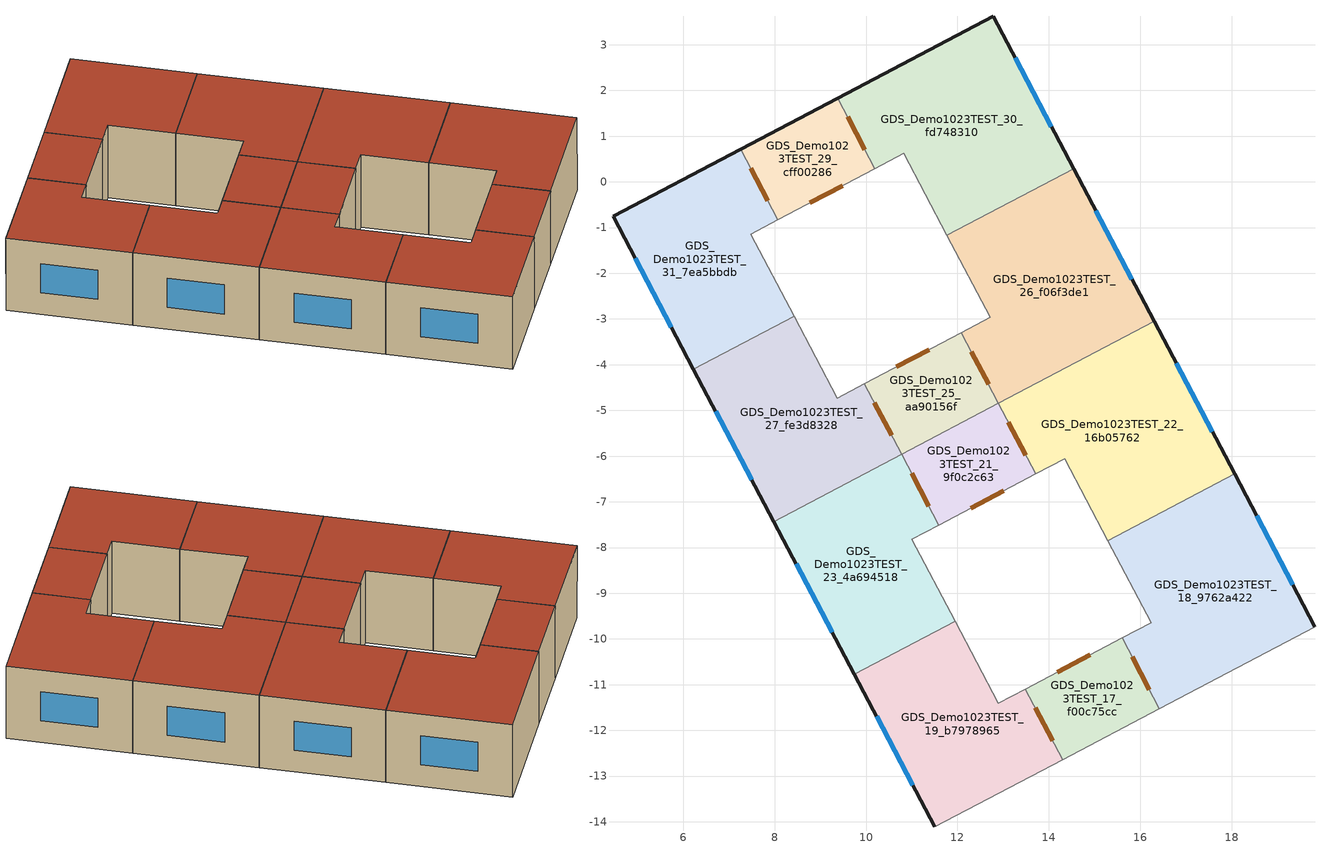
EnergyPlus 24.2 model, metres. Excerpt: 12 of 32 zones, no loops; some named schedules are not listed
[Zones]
GDS_Demo1023TEST_17_f00c75cc
 floor to GDS_Demo1023TEST_20_2a3003e4 (Generic Interior Floor): 15.6,-9.98 16.42,-11.52 14.3,-12.64 13.48,-11.1 z2.57
 wall to GDS_Demo1023TEST_19_b7978965 (Generic Interior Wall): 13.48,-11.1 14.3,-12.64 z2.57:5.13
 wall to GDS_Demo1023TEST_13_9ccdc8ad (Generic Interior Wall): 14.3,-12.64 16.42,-11.52 z2.57:5.13
 wall to GDS_Demo1023TEST_20_2a3003e4 (Generic Interior Wall): 15.6,-9.98 13.48,-11.1 z2.57:5.13
 wall to GDS_Demo1023TEST_18_9762a422 (Generic Interior Wall): 16.42,-11.52 15.6,-9.98 z2.57:5.13
 door inside (Generic Interior Door): 13.7,-11.51 14.08,-12.23 / 14.9,-10.35 14.19,-10.73 / 16.2,-11.11 15.82,-10.39 z2.62:4.72
 roof outside (gds__ABC_roof_baseline_exterior): 13.48,-11.1 14.3,-12.64 16.42,-11.52 15.6,-9.98 z5.13
GDS_Demo1023TEST_18_9762a422
 floor to GDS_Demo1023TEST_20_2a3003e4 (Generic Interior Floor): 18.06,-6.39 19.82,-9.73 16.42,-11.52 15.6,-9.98 16.23,-9.64 15.29,-7.85 z2.57
 wall outside (gds__ABC_wall_baseline_exterior): 19.82,-9.73 18.06,-6.39 z2.57:5.13
 wall to GDS_Demo1023TEST_20_2a3003e4 (Generic Interior Wall): 15.29,-7.85 16.23,-9.64 15.6,-9.98 z2.57:5.13
 wall to GDS_Demo1023TEST_22_16b05762 (Generic Interior Wall): 18.06,-6.39 15.29,-7.85 z2.57:5.13
 wall to GDS_Demo1023TEST_14_f4e742b4 (Generic Interior Wall): 16.42,-11.52 19.82,-9.73 z2.57:5.13
 window (gds__ABC_window_operable_baseline_exterior): 19.34,-8.81 18.54,-7.31 z3.33:4.36
 roof outside (gds__ABC_roof_baseline_exterior): 15.29,-7.85 16.23,-9.64 15.6,-9.98 16.42,-11.52 19.82,-9.73 18.06,-6.39 z5.13
GDS_Demo1023TEST_19_b7978965
 floor to GDS_Demo1023TEST_20_2a3003e4 (Generic Interior Floor): 13.48,-11.1 14.3,-12.64 11.51,-14.11 9.75,-10.77 11.95,-9.61 12.89,-11.41 z2.57
 wall outside (gds__ABC_wall_baseline_exterior): 9.75,-10.77 11.51,-14.11 z2.57:5.13
 wall to GDS_Demo1023TEST_20_2a3003e4 (Generic Interior Wall): 13.48,-11.1 12.89,-11.41 11.95,-9.61 z2.57:5.13
 wall to GDS_Demo1023TEST_23_4a694518 (Generic Interior Wall): 11.95,-9.61 9.75,-10.77 z2.57:5.13
 wall to GDS_Demo1023TEST_15_cefb41c3 (Generic Interior Wall): 11.51,-14.11 14.3,-12.64 z2.57:5.13
 window (gds__ABC_window_operable_baseline_exterior): 10.23,-11.69 11.02,-13.2 z3.33:4.36
 roof outside (gds__ABC_roof_baseline_exterior): 9.75,-10.77 11.51,-14.11 14.3,-12.64 13.48,-11.1 12.89,-11.41 11.95,-9.61 z5.13
GDS_Demo1023TEST_21_9f0c2c63
 floor to GDS_Demo1023TEST_24_4d4e8ce8 (Generic Interior Floor): 12.9,-4.84 13.71,-6.39 11.59,-7.51 10.78,-5.96 z2.57
 wall to GDS_Demo1023TEST_23_4a694518 (Generic Interior Wall): 10.78,-5.96 11.59,-7.51 z2.57:5.13
 wall to GDS_Demo1023TEST_25_aa90156f (Generic Interior Wall): 12.9,-4.84 10.78,-5.96 z2.57:5.13
 wall to GDS_Demo1023TEST_24_4d4e8ce8 (Generic Interior Wall): 11.59,-7.51 13.71,-6.39 z2.57:5.13
 wall to GDS_Demo1023TEST_22_16b05762 (Generic Interior Wall): 13.71,-6.39 12.9,-4.84 z2.57:5.13
 door inside (Generic Interior Door): 11,-6.38 11.37,-7.09 / 12.29,-7.14 13.01,-6.76 / 13.49,-5.98 13.12,-5.26 z2.62:4.72
 roof outside (gds__ABC_roof_baseline_exterior): 10.78,-5.96 11.59,-7.51 13.71,-6.39 12.9,-4.84 z5.13
GDS_Demo1023TEST_22_16b05762
 floor to GDS_Demo1023TEST_24_4d4e8ce8 (Generic Interior Floor): 16.3,-3.05 18.06,-6.39 15.29,-7.85 14.34,-6.06 13.71,-6.39 12.9,-4.84 z2.57
 wall outside (gds__ABC_wall_baseline_exterior): 18.06,-6.39 16.3,-3.05 z2.57:5.13
 wall to GDS_Demo1023TEST_24_4d4e8ce8 (Generic Interior Wall): 13.71,-6.39 14.34,-6.06 15.29,-7.85 z2.57:5.13
 wall to GDS_Demo1023TEST_26_f06f3de1 (Generic Interior Wall): 16.3,-3.05 12.9,-4.84 z2.57:5.13
 window (gds__ABC_window_operable_baseline_exterior): 17.58,-5.47 16.78,-3.97 z3.33:4.36
 roof outside (gds__ABC_roof_baseline_exterior): 12.9,-4.84 13.71,-6.39 14.34,-6.06 15.29,-7.85 18.06,-6.39 16.3,-3.05 z5.13
GDS_Demo1023TEST_23_4a694518
 floor to GDS_Demo1023TEST_24_4d4e8ce8 (Generic Interior Floor): 10.78,-5.96 11.59,-7.51 11,-7.82 11.95,-9.61 9.75,-10.77 7.99,-7.44 z2.57
 wall outside (gds__ABC_wall_baseline_exterior): 7.99,-7.44 9.75,-10.77 z2.57:5.13
 wall to GDS_Demo1023TEST_24_4d4e8ce8 (Generic Interior Wall): 11.95,-9.61 11,-7.82 11.59,-7.51 z2.57:5.13
 wall to GDS_Demo1023TEST_27_fe3d8328 (Generic Interior Wall): 10.78,-5.96 7.99,-7.44 z2.57:5.13
 window (gds__ABC_window_operable_baseline_exterior): 8.47,-8.35 9.26,-9.86 z3.33:4.36
 roof outside (gds__ABC_roof_baseline_exterior): 7.99,-7.44 9.75,-10.77 11.95,-9.61 11,-7.82 11.59,-7.51 10.78,-5.96 z5.13
GDS_Demo1023TEST_25_aa90156f
 floor to GDS_Demo1023TEST_28_a067835b (Generic Interior Floor): 12.08,-3.3 12.9,-4.84 10.78,-5.96 9.96,-4.42 z2.57
 wall to GDS_Demo1023TEST_27_fe3d8328 (Generic Interior Wall): 9.96,-4.42 10.78,-5.96 z2.57:5.13
 wall to GDS_Demo1023TEST_28_a067835b (Generic Interior Wall): 12.08,-3.3 9.96,-4.42 z2.57:5.13
 wall to GDS_Demo1023TEST_26_f06f3de1 (Generic Interior Wall): 12.9,-4.84 12.08,-3.3 z2.57:5.13
 door inside (Generic Interior Door): 10.18,-4.83 10.56,-5.55 / 11.38,-3.67 10.66,-4.05 / 12.68,-4.43 12.3,-3.71 z2.62:4.72
 roof outside (gds__ABC_roof_baseline_exterior): 9.96,-4.42 10.78,-5.96 12.9,-4.84 12.08,-3.3 z5.13
GDS_Demo1023TEST_26_f06f3de1
 floor to GDS_Demo1023TEST_28_a067835b (Generic Interior Floor): 14.54,0.29 16.3,-3.05 12.9,-4.84 12.08,-3.3 12.71,-2.97 11.77,-1.17 z2.57
 wall outside (gds__ABC_wall_baseline_exterior): 16.3,-3.05 14.54,0.29 z2.57:5.13
 wall to GDS_Demo1023TEST_28_a067835b (Generic Interior Wall): 11.77,-1.17 12.71,-2.97 12.08,-3.3 z2.57:5.13
 wall to GDS_Demo1023TEST_30_fd748310 (Generic Interior Wall): 14.54,0.29 11.77,-1.17 z2.57:5.13
 window (gds__ABC_window_operable_baseline_exterior): 15.82,-2.13 15.02,-0.63 z3.33:4.36
 roof outside (gds__ABC_roof_baseline_exterior): 11.77,-1.17 12.71,-2.97 12.08,-3.3 12.9,-4.84 16.3,-3.05 14.54,0.29 z5.13
GDS_Demo1023TEST_27_fe3d8328
 floor to GDS_Demo1023TEST_28_a067835b (Generic Interior Floor): 9.96,-4.42 10.78,-5.96 7.99,-7.44 6.22,-4.1 8.43,-2.94 9.37,-4.73 z2.57
 wall outside (gds__ABC_wall_baseline_exterior): 6.22,-4.1 7.99,-7.44 z2.57:5.13
 wall to GDS_Demo1023TEST_28_a067835b (Generic Interior Wall): 9.96,-4.42 9.37,-4.73 8.43,-2.94 z2.57:5.13
 wall to GDS_Demo1023TEST_31_7ea5bbdb (Generic Interior Wall): 8.43,-2.94 6.22,-4.1 z2.57:5.13
 window (gds__ABC_window_operable_baseline_exterior): 6.71,-5.01 7.5,-6.52 z3.33:4.36
 roof outside (gds__ABC_roof_baseline_exterior): 6.22,-4.1 7.99,-7.44 10.78,-5.96 9.96,-4.42 9.37,-4.73 8.43,-2.94 z5.13
GDS_Demo1023TEST_29_cff00286
 floor to GDS_Demo1023TEST_32_f8d69c47 (Generic Interior Floor): 9.38,1.83 10.19,0.29 8.07,-0.83 7.26,0.72 z2.57
 wall outside (gds__ABC_wall_baseline_exterior): 9.38,1.83 7.26,0.72 z2.57:5.13
 wall to GDS_Demo1023TEST_31_7ea5bbdb (Generic Interior Wall): 7.26,0.72 8.07,-0.83 z2.57:5.13
 wall to GDS_Demo1023TEST_32_f8d69c47 (Generic Interior Wall): 8.07,-0.83 10.19,0.29 z2.57:5.13
 wall to GDS_Demo1023TEST_30_fd748310 (Generic Interior Wall): 10.19,0.29 9.38,1.83 z2.57:5.13
 door inside (Generic Interior Door): 7.47,0.3 7.85,-0.42 / 8.77,-0.46 9.49,-0.08 / 9.97,0.7 9.59,1.42 z2.62:4.72
 roof outside (gds__ABC_roof_baseline_exterior): 7.26,0.72 8.07,-0.83 10.19,0.29 9.38,1.83 z5.13
GDS_Demo1023TEST_30_fd748310
 floor to GDS_Demo1023TEST_32_f8d69c47 (Generic Interior Floor): 12.78,3.63 14.54,0.29 11.77,-1.17 10.82,0.62 10.19,0.29 9.38,1.83 z2.57
 wall outside (gds__ABC_wall_baseline_exterior): 14.54,0.29 12.78,3.63 9.38,1.83 z2.57:5.13
 wall to GDS_Demo1023TEST_32_f8d69c47 (Generic Interior Wall): 10.19,0.29 10.82,0.62 11.77,-1.17 z2.57:5.13
 window (gds__ABC_window_operable_baseline_exterior): 14.05,1.21 13.26,2.71 z3.33:4.36
 roof outside (gds__ABC_roof_baseline_exterior): 9.38,1.83 10.19,0.29 10.82,0.62 11.77,-1.17 14.54,0.29 12.78,3.63 z5.13
GDS_Demo1023TEST_31_7ea5bbdb
 floor to GDS_Demo1023TEST_32_f8d69c47 (Generic Interior Floor): 7.26,0.72 8.07,-0.83 7.48,-1.14 8.43,-2.94 6.22,-4.1 4.46,-0.76 z2.57
 wall outside (gds__ABC_wall_baseline_exterior): 7.26,0.72 4.46,-0.76 6.22,-4.1 z2.57:5.13
 wall to GDS_Demo1023TEST_32_f8d69c47 (Generic Interior Wall): 8.43,-2.94 7.48,-1.14 8.07,-0.83 z2.57:5.13
 window (gds__ABC_window_operable_baseline_exterior): 4.95,-1.67 5.74,-3.18 z3.33:4.36
 roof outside (gds__ABC_roof_baseline_exterior): 4.46,-0.76 6.22,-4.1 8.43,-2.94 7.48,-1.14 8.07,-0.83 7.26,0.72 z5.13
[Building]
GDS_designcase: North Axis {deg}=0; Terrain=City; Solar Distribution=FullExteriorWithReflections
[Site:Location]
Site 1: Latitude {deg}=0; Longitude {deg}=0; Time Zone {hr}=0; Elevation {m}=0
[Site:WaterMainsTemperature]
Calculation Method=CorrelationFromWeatherFile
[SizingPeriod:DesignDay] Day of Month=21; Dry-Bulb Temperature Range Modifier Type=DefaultMultipliers; Humidity Condition Type=Wetbulb; Barometric Pressure {Pa}=101230; Rain Indicator=No; Snow Indicator=No; Daylight Saving Time Indicator=No; Solar Model Indicator=ASHRAEClearSky; Begin Environment Reset Mode=FullResetAtBeginEnvironment
Name | Month | Day Type | Maximum Dry-Bulb Temperature {C} | Daily Dry-Bulb Temperature Range {deltaC} | Wetbulb or DewPoint at Maximum Dry-Bulb {C} | Wind Speed {m/s} | Wind Direction {deg} | Sky Clearness
Syracuse.Hancock.Intl.AP Cooling Design Day 0.4% Condns DB=>MWB | 7 | SummerDesignDay | 31.1 | 8.6 | 21.8 | 2.2 | 217 | 1
Syracuse.Hancock.Intl.AP Heating Design Day 99.6% Condns DB | 1 | WinterDesignDay | -9.7856 | 0 | -9.7856 | 2.6 | 340 | 0
[Site:GroundTemperature:BuildingSurface]
13.3, 12.4, 12.6, 13.3, 15.8, 18, 19.8, 20.8, 20.6, 19.3, 17.3, 15.1
[Material] Thermal Absorptance=0.9
Name | Roughness | Thickness {m} | Conductivity {W/m-K} | Density {kg/m3} | Specific Heat {J/kg-K} | Solar Absorptance | Visible Absorptance
gds__gds__ABC_roof_baseline_exterior_0 | MediumRough | 0.25 | 0.078 | 800 | 900 | 0.7 | 0.7
gds__gds__ABC_wall_baseline_exterior_0 | MediumRough | 0.3 | 0.32 | 1800 | 900 | 0.7 | 0.7
Generic 25mm Wood | MediumSmooth | 0.0254 | 0.15 | 608 | 1630 | 0.5 | 0.5
Generic Acoustic Tile | MediumSmooth | 0.02 | 0.06 | 368 | 590 | 0.2 | 0.2
Generic Ceiling Air Gap | Smooth | 0.1 | 0.556 | 1.28 | 1000 | 0.7 | 0.7
Generic Gypsum Board | MediumSmooth | 0.0127 | 0.16 | 800 | 1090 | 0.5 | 0.5
Generic LW Concrete | MediumRough | 0.1 | 0.53 | 1280 | 840 | 0.8 | 0.8
Generic Wall Air Gap | Smooth | 0.1 | 0.667 | 1.28 | 1000 | 0.7 | 0.7
[WindowMaterial:SimpleGlazingSystem]
gds__gds__ABC_window_operable_baseline_exterior_0: U-Factor {W/m2-K}=3.634; Solar Heat Gain Coefficient=0.348; Visible Transmittance=0.4
[Construction]
gds__ABC_roof_baseline_exterior: gds__gds__ABC_roof_baseline_exterior_0
gds__ABC_wall_baseline_exterior: gds__gds__ABC_wall_baseline_exterior_0
gds__ABC_window_operable_baseline_exterior: gds__gds__ABC_window_operable_baseline_exterior_0
Generic Interior Door: Generic 25mm Wood
Generic Interior Floor: Generic Acoustic Tile, Generic Ceiling Air Gap, Generic LW Concrete
Generic Interior Wall: Generic Gypsum Board, Generic Wall Air Gap, Generic Gypsum Board
[Zone] Multiplier=1; Ceiling Height {m}=2.565; Part of Total Floor Area=Yes
Name | Volume {m3}
GDS_Demo1023TEST_17_f00c75cc | 10.7443
GDS_Demo1023TEST_18_9762a422 | 33.5382
GDS_Demo1023TEST_19_b7978965 | 27.0876
GDS_Demo1023TEST_21_9f0c2c63; GDS_Demo1023TEST_25_aa90156f; GDS_Demo1023TEST_29_cff00286 | 10.7439
GDS_Demo1023TEST_22_16b05762; GDS_Demo1023TEST_30_fd748310 | 33.5375
GDS_Demo1023TEST_23_4a694518; GDS_Demo1023TEST_27_fe3d8328; GDS_Demo1023TEST_31_7ea5bbdb | 27.0871
GDS_Demo1023TEST_26_f06f3de1 | 33.5376
[Space]
Name | Zone | Volume {m3} | Space Type
GDS_Demo1023TEST_17_f00c75cc_Space | GDS_Demo1023TEST_17_f00c75cc | 10.7443 | GDS_Bath_R16
GDS_Demo1023TEST_18_9762a422_Space | GDS_Demo1023TEST_18_9762a422 | 33.5382 | GDS_Bed_R17
GDS_Demo1023TEST_19_b7978965_Space | GDS_Demo1023TEST_19_b7978965 | 27.0876 | GDS_Bed_R18
GDS_Demo1023TEST_21_9f0c2c63_Space | GDS_Demo1023TEST_21_9f0c2c63 | 10.7439 | GDS_Bath_R20
GDS_Demo1023TEST_22_16b05762_Space | GDS_Demo1023TEST_22_16b05762 | 33.5375 | GDS_Bed_R21
GDS_Demo1023TEST_23_4a694518_Space | GDS_Demo1023TEST_23_4a694518 | 27.0871 | GDS_Bed_R22
GDS_Demo1023TEST_25_aa90156f_Space | GDS_Demo1023TEST_25_aa90156f | 10.7439 | GDS_Bath_R24
GDS_Demo1023TEST_26_f06f3de1_Space | GDS_Demo1023TEST_26_f06f3de1 | 33.5376 | GDS_Bed_R25
GDS_Demo1023TEST_27_fe3d8328_Space | GDS_Demo1023TEST_27_fe3d8328 | 27.0871 | GDS_Bed_R26
GDS_Demo1023TEST_29_cff00286_Space | GDS_Demo1023TEST_29_cff00286 | 10.7439 | GDS_Bath_R28
GDS_Demo1023TEST_30_fd748310_Space | GDS_Demo1023TEST_30_fd748310 | 33.5375 | GDS_Bed_R29
GDS_Demo1023TEST_31_7ea5bbdb_Space | GDS_Demo1023TEST_31_7ea5bbdb | 27.0871 | GDS_Bed_R30
[SpaceList]
GDS_Bath_R16: GDS_Demo1023TEST_17_f00c75cc_Space
GDS_Bed_R17: GDS_Demo1023TEST_18_9762a422_Space
GDS_Bed_R18: GDS_Demo1023TEST_19_b7978965_Space
GDS_Bath_R20: GDS_Demo1023TEST_21_9f0c2c63_Space
GDS_Bed_R21: GDS_Demo1023TEST_22_16b05762_Space
GDS_Bed_R22: GDS_Demo1023TEST_23_4a694518_Space
GDS_Bath_R24: GDS_Demo1023TEST_25_aa90156f_Space
GDS_Bed_R25: GDS_Demo1023TEST_26_f06f3de1_Space
GDS_Bed_R26: GDS_Demo1023TEST_27_fe3d8328_Space
GDS_Bath_R28: GDS_Demo1023TEST_29_cff00286_Space
GDS_Bed_R29: GDS_Demo1023TEST_30_fd748310_Space
GDS_Bed_R30: GDS_Demo1023TEST_31_7ea5bbdb_Space
GDS_Bed_R6: GDS_Demo1023TEST_7_8ba10d6e_Space
[Lights] Design Level Calculation Method=Watts/Area; Watts per Floor Area {W/m2}=5.17; Return Air Fraction=0; Fraction Radiant=0.32; Fraction Visible=0.25; Fraction Replaceable=1
Name | Zone or ZoneList or Space or SpaceList | Schedule
{aae53e70-3682-40e5-979c-c55eac961c08} | GDS_Bath_R16 | GDS_Bath_Lighting
{c72464eb-c4ab-4840-b3a8-049f549b78c3} | GDS_Bed_R17 | GDS_Bed_Lighting
{6e3a27ee-51f6-4f2f-ab91-cfb59661f584} | GDS_Bed_R18 | GDS_Bed_Lighting
{cf084a0e-081c-49a3-bab1-ae303c9f4db2} | GDS_Bath_R20 | GDS_Bath_Lighting
{10ca3c20-32d0-450e-9514-737fc388a244} | GDS_Bed_R21 | GDS_Bed_Lighting
{15e694f7-717a-4404-879c-4cc1d393e222} | GDS_Bed_R22 | GDS_Bed_Lighting
{64dd46c5-698f-47dc-85e9-a2df67a8e0bf} | GDS_Bath_R24 | GDS_Bath_Lighting
{b62d5658-90b0-4665-9e4f-cb0297c730c9} | GDS_Bed_R25 | GDS_Bed_Lighting
{a893a38d-5bdc-4234-aa95-81d159bf7d95} | GDS_Bed_R26 | GDS_Bed_Lighting
GDS_Bath_Lighting | GDS_Bath_R28 | GDS_Bath_Lighting
{c176defa-34be-428d-8eac-af4d2b498c0e} | GDS_Bed_R29 | GDS_Bed_Lighting
{31f169a0-d108-4441-9477-6b7abdcb2f7a} | GDS_Bed_R30 | GDS_Bed_Lighting
GDS_Bed_Lighting | GDS_Bed_R6 | GDS_Bed_Lighting
[People] Number of People Calculation Method=People/Area; Fraction Radiant=0.3; Enable ASHRAE 55 Comfort Warnings=No; Mean Radiant Temperature Calculation Type=EnclosureAveraged; Work Efficiency Schedule=GDS_Work_Efficiency_Schedule; Clothing Insulation Calculation Method=ClothingInsulationSchedule; Clothing Insulation Schedule=GDS_Clothing_Schedule; Air Velocity Schedule=GDS_Air_Velocity_Schedule; Thermal Comfort Model Type 1=Fanger
Name | Zone or ZoneList or Space or SpaceList | Number of People Schedule | People per Floor Area {person/m2} | Activity Level Schedule
{76f49df7-3af6-4e84-b04a-db9c9403a10d} | GDS_Bath_R16 | GDS_Bath_Occupancy | 0.01 | GDS_Bath_Activity
{04839370-31b0-401d-a0fb-f7f835355203} | GDS_Bed_R17 | GDS_Bed_Occupancy | 0.0269 | GDS_Bed_Activity
{778f3c3b-89d6-4ae8-a722-c730e9ac582d} | GDS_Bed_R18 | GDS_Bed_Occupancy | 0.0269 | GDS_Bed_Activity
{f850a2d7-b2b4-4537-a115-48a6a034539a} | GDS_Bath_R20 | GDS_Bath_Occupancy | 0.01 | GDS_Bath_Activity
{15da141e-ba87-4866-a19e-8090a5d1f248} | GDS_Bed_R21 | GDS_Bed_Occupancy | 0.0269 | GDS_Bed_Activity
{cfc884e0-26d6-43d2-8a2f-6844746d7532} | GDS_Bed_R22 | GDS_Bed_Occupancy | 0.0269 | GDS_Bed_Activity
{34a335ce-b845-4cb7-9c59-46ed3be5a5f8} | GDS_Bath_R24 | GDS_Bath_Occupancy | 0.01 | GDS_Bath_Activity
{68b2706c-223d-46a3-9762-9b16f4829385} | GDS_Bed_R25 | GDS_Bed_Occupancy | 0.0269 | GDS_Bed_Activity
{168194df-57e7-440a-9cf9-f1c795188387} | GDS_Bed_R26 | GDS_Bed_Occupancy | 0.0269 | GDS_Bed_Activity
GDS_Bath_People | GDS_Bath_R28 | GDS_Bath_Occupancy | 0.01 | GDS_Bath_Activity
{d1622f4b-f2f4-465f-89d3-a1a3c7eba8bc} | GDS_Bed_R29 | GDS_Bed_Occupancy | 0.0269 | GDS_Bed_Activity
{67d6c319-aae6-4e7d-b819-bf72303ef9cd} | GDS_Bed_R30 | GDS_Bed_Occupancy | 0.0269 | GDS_Bed_Activity
GDS_Bed_People | GDS_Bed_R6 | GDS_Bed_Occupancy | 0.0269 | GDS_Bed_Activity
[ElectricEquipment] Design Level Calculation Method=Watts/Area; Fraction Latent=0; Fraction Radiant=0.5; Fraction Lost=0
Name | Zone or ZoneList or Space or SpaceList | Schedule | Watts per Floor Area {W/m2}
{bb3d39dc-cbb3-4547-a875-235fed7e35fc} | GDS_Bath_R16 | GDS_Bath_Equipment | 2.5
{558d79f3-3c93-4b71-a0dc-fb3afef05936} | GDS_Bed_R17 | GDS_Bed_Equipment | 18
{6e0c216a-3ec6-4792-aca3-fe6bfefde884} | GDS_Bed_R18 | GDS_Bed_Equipment | 18
{12967e2f-29be-48a8-86e8-a64cbb9e5d78} | GDS_Bath_R20 | GDS_Bath_Equipment | 2.5
{02fe9be5-d768-41be-8bd0-7ace309ed652} | GDS_Bed_R21 | GDS_Bed_Equipment | 18
{6087b701-ca63-4076-83f3-e8ab59094735} | GDS_Bed_R22 | GDS_Bed_Equipment | 18
{d1059ce8-5048-465b-affa-8a30b2b36ef2} | GDS_Bath_R24 | GDS_Bath_Equipment | 2.5
{d0c61230-5e07-43c8-8e0d-f4b9bcf3319f} | GDS_Bed_R25 | GDS_Bed_Equipment | 18
{96776f2c-c733-4143-b4ff-1a91ad31c73d} | GDS_Bed_R26 | GDS_Bed_Equipment | 18
GDS_Bath_ElecEquip | GDS_Bath_R28 | GDS_Bath_Equipment | 2.5
{aa2e6d54-f106-41c2-8db0-4d4dc27a5116} | GDS_Bed_R29 | GDS_Bed_Equipment | 18
{ae4800f2-7254-40b9-96f9-d3010fe66b79} | GDS_Bed_R30 | GDS_Bed_Equipment | 18
GDS_Bed_ElecEquip | GDS_Bed_R6 | GDS_Bed_Equipment | 18
[ZoneInfiltration:DesignFlowRate] Design Flow Rate Calculation Method=Flow/ExteriorArea; Flow Rate per Exterior Surface Area {m3/s-m2}=0.0007; Constant Term Coefficient=1; Temperature Term Coefficient=0; Velocity Term Coefficient=0
Name | Zone or ZoneList or Space or SpaceList | Schedule
{356a7975-6108-47b1-87cf-9989279c24f1} | GDS_Bath_R16 | GDS_Bath_Infiltration
{3e5cdec2-bb66-474e-a829-2829cb9c614d} | GDS_Bed_R17 | GDS_Bed_Infiltration
{d509e60b-58ba-46e6-ae97-7f19f7cbdb45} | GDS_Bed_R18 | GDS_Bed_Infiltration
{9c83a182-561b-42d0-aac3-88b07ccbd546} | GDS_Bath_R20 | GDS_Bath_Infiltration
{d2434fb2-cf83-4175-8d22-59e3957fb5a3} | GDS_Bed_R21 | GDS_Bed_Infiltration
{97287e6e-a71a-4008-b785-6b86f27bd1a0} | GDS_Bed_R22 | GDS_Bed_Infiltration
{c279401b-82b2-457f-a384-be8e62bdc7c8} | GDS_Bath_R24 | GDS_Bath_Infiltration
{4e0f88f9-6427-4efb-8327-a55ea4961689} | GDS_Bed_R25 | GDS_Bed_Infiltration
{e3054aa3-aef8-4695-b584-87bec33d2da4} | GDS_Bed_R26 | GDS_Bed_Infiltration
GDS_Bath_Infiltration | GDS_Bath_R28 | GDS_Bath_Infiltration
{b49f5180-c1dd-4947-a6a4-1a93fc6b6aab} | GDS_Bed_R29 | GDS_Bed_Infiltration
{89623c75-5359-4037-9725-f2a9ac6c9532} | GDS_Bed_R30 | GDS_Bed_Infiltration
GDS_Bed_Infiltration | GDS_Bed_R6 | GDS_Bed_Infiltration
[ZoneControl:Thermostat] Temperature Difference Between Cutout And Setpoint {deltaC}=0
Name | Zone or ZoneList | Control Type Schedule | Control 1
GDS_Demo1023TEST_17_f00c75cc Thermostat | GDS_Demo1023TEST_17_f00c75cc | GDS_Demo1023TEST_17_f00c75cc Thermostat Schedule | GDS_Bath_Setpoint..GDS_Demo1023TEST_17_f00c75cc
GDS_Demo1023TEST_18_9762a422 Thermostat | GDS_Demo1023TEST_18_9762a422 | GDS_Demo1023TEST_18_9762a422 Thermostat Schedule | GDS_Bed_Setpoint..GDS_Demo1023TEST_18_9762a422
GDS_Demo1023TEST_19_b7978965 Thermostat | GDS_Demo1023TEST_19_b7978965 | GDS_Demo1023TEST_19_b7978965 Thermostat Schedule | GDS_Bed_Setpoint..GDS_Demo1023TEST_19_b7978965
GDS_Demo1023TEST_21_9f0c2c63 Thermostat | GDS_Demo1023TEST_21_9f0c2c63 | GDS_Demo1023TEST_21_9f0c2c63 Thermostat Schedule | GDS_Bath_Setpoint..GDS_Demo1023TEST_21_9f0c2c63
GDS_Demo1023TEST_22_16b05762 Thermostat | GDS_Demo1023TEST_22_16b05762 | GDS_Demo1023TEST_22_16b05762 Thermostat Schedule | GDS_Bed_Setpoint..GDS_Demo1023TEST_22_16b05762
GDS_Demo1023TEST_23_4a694518 Thermostat | GDS_Demo1023TEST_23_4a694518 | GDS_Demo1023TEST_23_4a694518 Thermostat Schedule | GDS_Bed_Setpoint..GDS_Demo1023TEST_23_4a694518
GDS_Demo1023TEST_25_aa90156f Thermostat | GDS_Demo1023TEST_25_aa90156f | GDS_Demo1023TEST_25_aa90156f Thermostat Schedule | GDS_Bath_Setpoint..GDS_Demo1023TEST_25_aa90156f
GDS_Demo1023TEST_26_f06f3de1 Thermostat | GDS_Demo1023TEST_26_f06f3de1 | GDS_Demo1023TEST_26_f06f3de1 Thermostat Schedule | GDS_Bed_Setpoint..GDS_Demo1023TEST_26_f06f3de1
GDS_Demo1023TEST_27_fe3d8328 Thermostat | GDS_Demo1023TEST_27_fe3d8328 | GDS_Demo1023TEST_27_fe3d8328 Thermostat Schedule | GDS_Bed_Setpoint..GDS_Demo1023TEST_27_fe3d8328
GDS_Demo1023TEST_29_cff00286 Thermostat | GDS_Demo1023TEST_29_cff00286 | GDS_Demo1023TEST_29_cff00286 Thermostat Schedule | GDS_Bath_Setpoint..GDS_Demo1023TEST_29_cff00286
GDS_Demo1023TEST_30_fd748310 Thermostat | GDS_Demo1023TEST_30_fd748310 | GDS_Demo1023TEST_30_fd748310 Thermostat Schedule | GDS_Bed_Setpoint..GDS_Demo1023TEST_30_fd748310
GDS_Demo1023TEST_31_7ea5bbdb Thermostat | GDS_Demo1023TEST_31_7ea5bbdb | GDS_Demo1023TEST_31_7ea5bbdb Thermostat Schedule | GDS_Bed_Setpoint..GDS_Demo1023TEST_31_7ea5bbdb
[ThermostatSetpoint:DualSetpoint]
Name | Heating Setpoint Temperature Schedule | Cooling Setpoint Temperature Schedule
GDS_Bath_Setpoint..GDS_Demo1023TEST_17_f00c75cc; GDS_Bath_Setpoint..GDS_Demo1023TEST_21_9f0c2c63; GDS_Bath_Setpoint..GDS_Demo1023TEST_25_aa90156f; GDS_Bath_Setpoint..GDS_Demo1023TEST_29_cff00286 | GDS_Bath_Heating | GDS_Bath_Cooling
GDS_Bed_Setpoint..GDS_Demo1023TEST_18_9762a422; GDS_Bed_Setpoint..GDS_Demo1023TEST_19_b7978965; GDS_Bed_Setpoint..GDS_Demo1023TEST_22_16b05762; GDS_Bed_Setpoint..GDS_Demo1023TEST_23_4a694518; GDS_Bed_Setpoint..GDS_Demo1023TEST_26_f06f3de1; GDS_Bed_Setpoint..GDS_Demo1023TEST_27_fe3d8328; GDS_Bed_Setpoint..GDS_Demo1023TEST_30_fd748310; GDS_Bed_Setpoint..GDS_Demo1023TEST_31_7ea5bbdb | GDS_Bed_Heating | GDS_Bed_Cooling
[Zone equipment]
GDS_Demo1023TEST_17_f00c75cc: GDS_Demo1023TEST_17_f00c75cc Electric Baseboard
GDS_Demo1023TEST_18_9762a422: GDS_Demo1023TEST_18_9762a422 Electric Baseboard
GDS_Demo1023TEST_19_b7978965: GDS_Demo1023TEST_19_b7978965 Electric Baseboard
GDS_Demo1023TEST_21_9f0c2c63: GDS_Demo1023TEST_21_9f0c2c63 Electric Baseboard
GDS_Demo1023TEST_22_16b05762: GDS_Demo1023TEST_22_16b05762 Electric Baseboard
GDS_Demo1023TEST_23_4a694518: GDS_Demo1023TEST_23_4a694518 Electric Baseboard
GDS_Demo1023TEST_25_aa90156f: GDS_Demo1023TEST_25_aa90156f Electric Baseboard
GDS_Demo1023TEST_26_f06f3de1: GDS_Demo1023TEST_26_f06f3de1 Electric Baseboard
GDS_Demo1023TEST_27_fe3d8328: GDS_Demo1023TEST_27_fe3d8328 Electric Baseboard
GDS_Demo1023TEST_29_cff00286: GDS_Demo1023TEST_29_cff00286 Electric Baseboard
GDS_Demo1023TEST_30_fd748310: GDS_Demo1023TEST_30_fd748310 Electric Baseboard
GDS_Demo1023TEST_31_7ea5bbdb: GDS_Demo1023TEST_31_7ea5bbdb Electric Baseboard
[Sizing:Zone] Zone Cooling Design Supply Air Temperature Input Method=SupplyAirTemperature; Zone Cooling Design Supply Air Temperature {C}=14; Zone Cooling Design Supply Air Temperature Difference {deltaC}=11.11; Zone Heating Design Supply Air Temperature Input Method=SupplyAirTemperature; Zone Heating Design Supply Air Temperature {C}=40; Zone Heating Design Supply Air Temperature Difference {deltaC}=11.11; Zone Cooling Design Supply Air Humidity Ratio {kgWater/kgDryAir}=0.0085; Zone Heating Design Supply Air Humidity Ratio {kgWater/kgDryAir}=0.008; Cooling Design Air Flow Method=DesignDay; Cooling Design Air Flow Rate {m3/s}=0; Cooling Minimum Air Flow per Zone Floor Area {m3/s-m2}=0.000762; Cooling Minimum Air Flow {m3/s}=0; Cooling Minimum Air Flow Fraction=0; Heating Design Air Flow Method=DesignDay; Heating Design Air Flow Rate {m3/s}=0; Heating Maximum Air Flow per Zone Floor Area {m3/s-m2}=0.002032; Heating Maximum Air Flow {m3/s}=0.141576; Heating Maximum Air Flow Fraction=0.3; Account for Dedicated Outdoor Air System=No; Zone Load Sizing Method=Sensible Load Only No Latent Load; Zone Latent Cooling Design Supply Air Humidity Ratio Input Method=HumidityRatioDifference; Zone Cooling Design Supply Air Humidity Ratio Difference {kgWater/kgDryAir}=0.005; Zone Latent Heating Design Supply Air Humidity Ratio Input Method=HumidityRatioDifference; Zone Humidification Design Supply Air Humidity Ratio Difference {kgWater/kgDryAir}=0.005; Type of Space Sum to Use=Coincident
Name | Design Specification Outdoor Air Object
GDS_Demo1023TEST_17_f00c75cc | GDS_Demo1023TEST_17_f00c75cc DSOA Space List
GDS_Demo1023TEST_18_9762a422 | GDS_Demo1023TEST_18_9762a422 DSOA Space List
GDS_Demo1023TEST_19_b7978965 | GDS_Demo1023TEST_19_b7978965 DSOA Space List
GDS_Demo1023TEST_21_9f0c2c63 | GDS_Demo1023TEST_21_9f0c2c63 DSOA Space List
GDS_Demo1023TEST_22_16b05762 | GDS_Demo1023TEST_22_16b05762 DSOA Space List
GDS_Demo1023TEST_23_4a694518 | GDS_Demo1023TEST_23_4a694518 DSOA Space List
GDS_Demo1023TEST_25_aa90156f | GDS_Demo1023TEST_25_aa90156f DSOA Space List
GDS_Demo1023TEST_26_f06f3de1 | GDS_Demo1023TEST_26_f06f3de1 DSOA Space List
GDS_Demo1023TEST_27_fe3d8328 | GDS_Demo1023TEST_27_fe3d8328 DSOA Space List
GDS_Demo1023TEST_29_cff00286 | GDS_Demo1023TEST_29_cff00286 DSOA Space List
GDS_Demo1023TEST_30_fd748310 | GDS_Demo1023TEST_30_fd748310 DSOA Space List
GDS_Demo1023TEST_31_7ea5bbdb | GDS_Demo1023TEST_31_7ea5bbdb DSOA Space List
[DesignSpecification:OutdoorAir] Outdoor Air Method=Sum; Outdoor Air Flow per Person {m3/s-person}=0; Outdoor Air Flow per Zone Floor Area {m3/s-m2}=0; Outdoor Air Flow per Zone {m3/s}=0; Outdoor Air Flow Air Changes per Hour {1/hr}=0
Name | Outdoor Air Schedule
{55fb5ca4-09d4-4cd9-99ed-58fe7b76563c}; {501a41ac-2751-4e7e-b8dd-e19a6e9a141d}; {791905a0-87af-4efb-bca6-04aba1315574}; GDS_Bath_Ventilation | GDS_Bath_Ventilation
{f8111967-49ce-4b9f-843a-6d2299befbe2}; {bd5ca552-19a2-4995-973f-7ca1e01528fc}; {4e4585ae-2ba9-457b-a12c-1358e6478f10}; {170f56c5-b3b0-479c-a184-799ca46693ae}; {78d7a118-7bf6-4960-8527-515d01d5dcc1}; {03b07a19-fbf2-4509-8357-616a532f01ef}; {8d1253df-8178-4145-b08f-6205fbc6aeb5}; {e55c4a09-58d5-4276-a488-cf728589427d}; GDS_Bed_Ventilation | GDS_Bed_Ventilation
[DesignSpecification:OutdoorAir:SpaceList]
Name | Space Name 1 | Space Design Specification Outdoor Air Object Name 1
GDS_Demo1023TEST_17_f00c75cc DSOA Space List | GDS_Demo1023TEST_17_f00c75cc_Space | {55fb5ca4-09d4-4cd9-99ed-58fe7b76563c}
GDS_Demo1023TEST_18_9762a422 DSOA Space List | GDS_Demo1023TEST_18_9762a422_Space | {f8111967-49ce-4b9f-843a-6d2299befbe2}
GDS_Demo1023TEST_19_b7978965 DSOA Space List | GDS_Demo1023TEST_19_b7978965_Space | {bd5ca552-19a2-4995-973f-7ca1e01528fc}
GDS_Demo1023TEST_21_9f0c2c63 DSOA Space List | GDS_Demo1023TEST_21_9f0c2c63_Space | {501a41ac-2751-4e7e-b8dd-e19a6e9a141d}
GDS_Demo1023TEST_22_16b05762 DSOA Space List | GDS_Demo1023TEST_22_16b05762_Space | {4e4585ae-2ba9-457b-a12c-1358e6478f10}
GDS_Demo1023TEST_23_4a694518 DSOA Space List | GDS_Demo1023TEST_23_4a694518_Space | {170f56c5-b3b0-479c-a184-799ca46693ae}
GDS_Demo1023TEST_25_aa90156f DSOA Space List | GDS_Demo1023TEST_25_aa90156f_Space | {791905a0-87af-4efb-bca6-04aba1315574}
GDS_Demo1023TEST_26_f06f3de1 DSOA Space List | GDS_Demo1023TEST_26_f06f3de1_Space | {78d7a118-7bf6-4960-8527-515d01d5dcc1}
GDS_Demo1023TEST_27_fe3d8328 DSOA Space List | GDS_Demo1023TEST_27_fe3d8328_Space | {03b07a19-fbf2-4509-8357-616a532f01ef}
GDS_Demo1023TEST_29_cff00286 DSOA Space List | GDS_Demo1023TEST_29_cff00286_Space | GDS_Bath_Ventilation
GDS_Demo1023TEST_30_fd748310 DSOA Space List | GDS_Demo1023TEST_30_fd748310_Space | {8d1253df-8178-4145-b08f-6205fbc6aeb5}
GDS_Demo1023TEST_31_7ea5bbdb DSOA Space List | GDS_Demo1023TEST_31_7ea5bbdb_Space | {e55c4a09-58d5-4276-a488-cf728589427d}
[Schedule:Week:Daily]
GDS_Bath_Lighting Week Rule - Jan1-Jan14: {47d5c3c1-e266-4428-92a1-509a4a0b7c17}, {3007ecfd-376e-4775-aace-50c2e71ff87b}, {3007ecfd-376e-4775-aace-50c2e71ff87b}, {3007ecfd-376e-4775-aace-50c2e71ff87b}, {3007ecfd-376e-4775-aace-50c2e71ff87b}, {3007ecfd-376e-4775-aace-50c2e71ff87b}, {47d5c3c1-e266-4428-92a1-509a4a0b7c17}, GDS_Bath_Lighting_Default, GDS_Bath_Lighting_Default, GDS_Bath_Lighting_Default, GDS_Bath_Lighting_Default, GDS_Bath_Lighting_Default
GDS_Bath_Lighting Week Rule - Jan15-Jan21: {47d5c3c1-e266-4428-92a1-509a4a0b7c17}, {08917ce2-f18d-4b75-a763-9770ec12c010}, {08917ce2-f18d-4b75-a763-9770ec12c010}, {08917ce2-f18d-4b75-a763-9770ec12c010}, {08917ce2-f18d-4b75-a763-9770ec12c010}, {08917ce2-f18d-4b75-a763-9770ec12c010}, GDS_Bath_Lighting_Default, GDS_Bath_Lighting_Default, GDS_Bath_Lighting_Default, GDS_Bath_Lighting_Default, GDS_Bath_Lighting_Default, GDS_Bath_Lighting_Default
GDS_Bath_Lighting Week Rule - Jan22-May6: GDS_Bath_Lighting_Default, {08917ce2-f18d-4b75-a763-9770ec12c010}, {08917ce2-f18d-4b75-a763-9770ec12c010}, {08917ce2-f18d-4b75-a763-9770ec12c010}, {08917ce2-f18d-4b75-a763-9770ec12c010}, {08917ce2-f18d-4b75-a763-9770ec12c010}, GDS_Bath_Lighting_Default, GDS_Bath_Lighting_Default, GDS_Bath_Lighting_Default, GDS_Bath_Lighting_Default, GDS_Bath_Lighting_Default, GDS_Bath_Lighting_Default
GDS_Bath_Lighting Week Rule - May7-May13: GDS_Bath_Lighting_Default, {08917ce2-f18d-4b75-a763-9770ec12c010}, {08917ce2-f18d-4b75-a763-9770ec12c010}, {08917ce2-f18d-4b75-a763-9770ec12c010}, {2a68758f-29c4-40ee-9437-b694b7f54e5e}, {2a68758f-29c4-40ee-9437-b694b7f54e5e}, {7aab82e4-3bf5-4031-8ea3-3d89033023bc}, GDS_Bath_Lighting_Default, GDS_Bath_Lighting_Default, GDS_Bath_Lighting_Default, GDS_Bath_Lighting_Default, GDS_Bath_Lighting_Default
GDS_Bath_Lighting Week Rule - May14-Aug19: {7aab82e4-3bf5-4031-8ea3-3d89033023bc}, {2a68758f-29c4-40ee-9437-b694b7f54e5e}, {2a68758f-29c4-40ee-9437-b694b7f54e5e}, {2a68758f-29c4-40ee-9437-b694b7f54e5e}, {2a68758f-29c4-40ee-9437-b694b7f54e5e}, {2a68758f-29c4-40ee-9437-b694b7f54e5e}, {7aab82e4-3bf5-4031-8ea3-3d89033023bc}, GDS_Bath_Lighting_Default, GDS_Bath_Lighting_Default, GDS_Bath_Lighting_Default, GDS_Bath_Lighting_Default, GDS_Bath_Lighting_Default
GDS_Bath_Lighting Week Rule - Aug20-Aug26: {7aab82e4-3bf5-4031-8ea3-3d89033023bc}, {08917ce2-f18d-4b75-a763-9770ec12c010}, {08917ce2-f18d-4b75-a763-9770ec12c010}, {08917ce2-f18d-4b75-a763-9770ec12c010}, {08917ce2-f18d-4b75-a763-9770ec12c010}, {08917ce2-f18d-4b75-a763-9770ec12c010}, GDS_Bath_Lighting_Default, GDS_Bath_Lighting_Default, GDS_Bath_Lighting_Default, GDS_Bath_Lighting_Default, GDS_Bath_Lighting_Default, GDS_Bath_Lighting_Default
GDS_Bath_Lighting Week Rule - Aug27-Sep2: GDS_Bath_Lighting_Default, {08917ce2-f18d-4b75-a763-9770ec12c010}, {08917ce2-f18d-4b75-a763-9770ec12c010}, {08917ce2-f18d-4b75-a763-9770ec12c010}, {08917ce2-f18d-4b75-a763-9770ec12c010}, {7120b117-97e1-4f6e-88d5-8f64ae461c8e}, {b857030a-b7f5-4d95-b62c-21b689e4e635}, GDS_Bath_Lighting_Default, GDS_Bath_Lighting_Default, GDS_Bath_Lighting_Default, GDS_Bath_Lighting_Default, GDS_Bath_Lighting_Default
GDS_Bath_Lighting Week Rule - Sep3-Dec9: {b857030a-b7f5-4d95-b62c-21b689e4e635}, {7120b117-97e1-4f6e-88d5-8f64ae461c8e}, {7120b117-97e1-4f6e-88d5-8f64ae461c8e}, {7120b117-97e1-4f6e-88d5-8f64ae461c8e}, {7120b117-97e1-4f6e-88d5-8f64ae461c8e}, {7120b117-97e1-4f6e-88d5-8f64ae461c8e}, {b857030a-b7f5-4d95-b62c-21b689e4e635}, GDS_Bath_Lighting_Default, GDS_Bath_Lighting_Default, GDS_Bath_Lighting_Default, GDS_Bath_Lighting_Default, GDS_Bath_Lighting_Default
GDS_Bath_Lighting Week Rule - Dec10-Dec16: {b857030a-b7f5-4d95-b62c-21b689e4e635}, {7120b117-97e1-4f6e-88d5-8f64ae461c8e}, {7120b117-97e1-4f6e-88d5-8f64ae461c8e}, {7120b117-97e1-4f6e-88d5-8f64ae461c8e}, {7120b117-97e1-4f6e-88d5-8f64ae461c8e}, {7120b117-97e1-4f6e-88d5-8f64ae461c8e}, {584f1933-d7c5-45ae-b99e-0ed99c2e5cca}, GDS_Bath_Lighting_Default, GDS_Bath_Lighting_Default, GDS_Bath_Lighting_Default, GDS_Bath_Lighting_Default, GDS_Bath_Lighting_Default
GDS_Bath_Lighting Week Rule - Dec17-Dec31: {584f1933-d7c5-45ae-b99e-0ed99c2e5cca}, {ddd40b25-d254-470a-8c19-f24f03cb8c03}, {ddd40b25-d254-470a-8c19-f24f03cb8c03}, {ddd40b25-d254-470a-8c19-f24f03cb8c03}, {ddd40b25-d254-470a-8c19-f24f03cb8c03}, {ddd40b25-d254-470a-8c19-f24f03cb8c03}, {584f1933-d7c5-45ae-b99e-0ed99c2e5cca}, GDS_Bath_Lighting_Default, GDS_Bath_Lighting_Default, GDS_Bath_Lighting_Default, GDS_Bath_Lighting_Default, GDS_Bath_Lighting_Default
GDS_Bath_Occupancy Week Rule - Jan1-Jan14: {82626e68-d3a4-464b-8f2e-2f58b0dd0f45}, {d324e258-84f8-4fa8-a1b7-e82fa8386294}, {d324e258-84f8-4fa8-a1b7-e82fa8386294}, {d324e258-84f8-4fa8-a1b7-e82fa8386294}, {d324e258-84f8-4fa8-a1b7-e82fa8386294}, {d324e258-84f8-4fa8-a1b7-e82fa8386294}, {82626e68-d3a4-464b-8f2e-2f58b0dd0f45}, GDS_Bath_Occupancy_Default, GDS_Bath_Occupancy_Default, GDS_Bath_Occupancy_Default, GDS_Bath_Occupancy_Default, GDS_Bath_Occupancy_Default
GDS_Bath_Occupancy Week Rule - Jan15-Jan21: {82626e68-d3a4-464b-8f2e-2f58b0dd0f45}, {645f2a05-fa54-43da-8a81-1b0633172c36}, {645f2a05-fa54-43da-8a81-1b0633172c36}, {645f2a05-fa54-43da-8a81-1b0633172c36}, {645f2a05-fa54-43da-8a81-1b0633172c36}, {645f2a05-fa54-43da-8a81-1b0633172c36}, GDS_Bath_Occupancy_Default, GDS_Bath_Occupancy_Default, GDS_Bath_Occupancy_Default, GDS_Bath_Occupancy_Default, GDS_Bath_Occupancy_Default, GDS_Bath_Occupancy_Default
GDS_Bath_Occupancy Week Rule - Jan22-May6: GDS_Bath_Occupancy_Default, {645f2a05-fa54-43da-8a81-1b0633172c36}, {645f2a05-fa54-43da-8a81-1b0633172c36}, {645f2a05-fa54-43da-8a81-1b0633172c36}, {645f2a05-fa54-43da-8a81-1b0633172c36}, {645f2a05-fa54-43da-8a81-1b0633172c36}, GDS_Bath_Occupancy_Default, GDS_Bath_Occupancy_Default, GDS_Bath_Occupancy_Default, GDS_Bath_Occupancy_Default, GDS_Bath_Occupancy_Default, GDS_Bath_Occupancy_Default
GDS_Bath_Occupancy Week Rule - May7-May13: GDS_Bath_Occupancy_Default, {645f2a05-fa54-43da-8a81-1b0633172c36}, {645f2a05-fa54-43da-8a81-1b0633172c36}, {645f2a05-fa54-43da-8a81-1b0633172c36}, {3d9fceda-01a6-41e3-a873-d49221b104ad}, {3d9fceda-01a6-41e3-a873-d49221b104ad}, {6e1d9eb2-6295-4146-9c1a-090a5cf4f914}, GDS_Bath_Occupancy_Default, GDS_Bath_Occupancy_Default, GDS_Bath_Occupancy_Default, GDS_Bath_Occupancy_Default, GDS_Bath_Occupancy_Default
GDS_Bath_Occupancy Week Rule - May14-Aug19: {6e1d9eb2-6295-4146-9c1a-090a5cf4f914}, {3d9fceda-01a6-41e3-a873-d49221b104ad}, {3d9fceda-01a6-41e3-a873-d49221b104ad}, {3d9fceda-01a6-41e3-a873-d49221b104ad}, {3d9fceda-01a6-41e3-a873-d49221b104ad}, {3d9fceda-01a6-41e3-a873-d49221b104ad}, {6e1d9eb2-6295-4146-9c1a-090a5cf4f914}, GDS_Bath_Occupancy_Default, GDS_Bath_Occupancy_Default, GDS_Bath_Occupancy_Default, GDS_Bath_Occupancy_Default, GDS_Bath_Occupancy_Default
GDS_Bath_Occupancy Week Rule - Aug20-Aug26: {6e1d9eb2-6295-4146-9c1a-090a5cf4f914}, {645f2a05-fa54-43da-8a81-1b0633172c36}, {645f2a05-fa54-43da-8a81-1b0633172c36}, {645f2a05-fa54-43da-8a81-1b0633172c36}, {645f2a05-fa54-43da-8a81-1b0633172c36}, {645f2a05-fa54-43da-8a81-1b0633172c36}, GDS_Bath_Occupancy_Default, GDS_Bath_Occupancy_Default, GDS_Bath_Occupancy_Default, GDS_Bath_Occupancy_Default, GDS_Bath_Occupancy_Default, GDS_Bath_Occupancy_Default
GDS_Bath_Occupancy Week Rule - Aug27-Sep2: GDS_Bath_Occupancy_Default, {645f2a05-fa54-43da-8a81-1b0633172c36}, {645f2a05-fa54-43da-8a81-1b0633172c36}, {645f2a05-fa54-43da-8a81-1b0633172c36}, {645f2a05-fa54-43da-8a81-1b0633172c36}, {48b3ca7b-6076-40a5-a3bb-e8fec6026dd4}, {11290a13-5282-4e43-918f-e538f7378170}, GDS_Bath_Occupancy_Default, GDS_Bath_Occupancy_Default, GDS_Bath_Occupancy_Default, GDS_Bath_Occupancy_Default, GDS_Bath_Occupancy_Default
GDS_Bath_Occupancy Week Rule - Sep3-Dec9: {11290a13-5282-4e43-918f-e538f7378170}, {48b3ca7b-6076-40a5-a3bb-e8fec6026dd4}, {48b3ca7b-6076-40a5-a3bb-e8fec6026dd4}, {48b3ca7b-6076-40a5-a3bb-e8fec6026dd4}, {48b3ca7b-6076-40a5-a3bb-e8fec6026dd4}, {48b3ca7b-6076-40a5-a3bb-e8fec6026dd4}, {11290a13-5282-4e43-918f-e538f7378170}, GDS_Bath_Occupancy_Default, GDS_Bath_Occupancy_Default, GDS_Bath_Occupancy_Default, GDS_Bath_Occupancy_Default, GDS_Bath_Occupancy_Default
GDS_Bath_Occupancy Week Rule - Dec10-Dec16: {11290a13-5282-4e43-918f-e538f7378170}, {48b3ca7b-6076-40a5-a3bb-e8fec6026dd4}, {48b3ca7b-6076-40a5-a3bb-e8fec6026dd4}, {48b3ca7b-6076-40a5-a3bb-e8fec6026dd4}, {48b3ca7b-6076-40a5-a3bb-e8fec6026dd4}, {48b3ca7b-6076-40a5-a3bb-e8fec6026dd4}, {52c9978c-9734-47ee-ab00-646ff8a29ed7}, GDS_Bath_Occupancy_Default, GDS_Bath_Occupancy_Default, GDS_Bath_Occupancy_Default, GDS_Bath_Occupancy_Default, GDS_Bath_Occupancy_Default
GDS_Bath_Occupancy Week Rule - Dec17-Dec31: {52c9978c-9734-47ee-ab00-646ff8a29ed7}, {4026ec6a-77f4-4bb3-a1dc-edfd4870a682}, {4026ec6a-77f4-4bb3-a1dc-edfd4870a682}, {4026ec6a-77f4-4bb3-a1dc-edfd4870a682}, {4026ec6a-77f4-4bb3-a1dc-edfd4870a682}, {4026ec6a-77f4-4bb3-a1dc-edfd4870a682}, {52c9978c-9734-47ee-ab00-646ff8a29ed7}, GDS_Bath_Occupancy_Default, GDS_Bath_Occupancy_Default, GDS_Bath_Occupancy_Default, GDS_Bath_Occupancy_Default, GDS_Bath_Occupancy_Default
GDS_Bath_Activity Week Rule - Jan1-Dec31: GDS_Bath_Activity_Default, {e0495828-c6f6-49a8-8296-71cee0447f73}, {e0495828-c6f6-49a8-8296-71cee0447f73}, {e0495828-c6f6-49a8-8296-71cee0447f73}, {e0495828-c6f6-49a8-8296-71cee0447f73}, {e0495828-c6f6-49a8-8296-71cee0447f73}, GDS_Bath_Activity_Default, GDS_Bath_Activity_Default, GDS_Bath_Activity_Default, GDS_Bath_Activity_Default, GDS_Bath_Activity_Default, GDS_Bath_Activity_Default
GDS_Bath_Equipment Week Rule - Jan1-Jan14: {3ad63698-7508-48a3-bcee-c0d6e9603046}, {9a658f08-fb27-4a1a-9a56-7772bc33360c}, {9a658f08-fb27-4a1a-9a56-7772bc33360c}, {9a658f08-fb27-4a1a-9a56-7772bc33360c}, {9a658f08-fb27-4a1a-9a56-7772bc33360c}, {9a658f08-fb27-4a1a-9a56-7772bc33360c}, {3ad63698-7508-48a3-bcee-c0d6e9603046}, GDS_Bath_Equipment_Default, GDS_Bath_Equipment_Default, GDS_Bath_Equipment_Default, GDS_Bath_Equipment_Default, GDS_Bath_Equipment_Default
GDS_Bath_Equipment Week Rule - Jan15-Jan21: {3ad63698-7508-48a3-bcee-c0d6e9603046}, {8b3df20d-7691-4b97-b9a7-dcb6ca22c730}, {8b3df20d-7691-4b97-b9a7-dcb6ca22c730}, {8b3df20d-7691-4b97-b9a7-dcb6ca22c730}, {8b3df20d-7691-4b97-b9a7-dcb6ca22c730}, {8b3df20d-7691-4b97-b9a7-dcb6ca22c730}, GDS_Bath_Equipment_Default, GDS_Bath_Equipment_Default, GDS_Bath_Equipment_Default, GDS_Bath_Equipment_Default, GDS_Bath_Equipment_Default, GDS_Bath_Equipment_Default
GDS_Bath_Equipment Week Rule - Jan22-May6: GDS_Bath_Equipment_Default, {8b3df20d-7691-4b97-b9a7-dcb6ca22c730}, {8b3df20d-7691-4b97-b9a7-dcb6ca22c730}, {8b3df20d-7691-4b97-b9a7-dcb6ca22c730}, {8b3df20d-7691-4b97-b9a7-dcb6ca22c730}, {8b3df20d-7691-4b97-b9a7-dcb6ca22c730}, GDS_Bath_Equipment_Default, GDS_Bath_Equipment_Default, GDS_Bath_Equipment_Default, GDS_Bath_Equipment_Default, GDS_Bath_Equipment_Default, GDS_Bath_Equipment_Default
GDS_Bath_Equipment Week Rule - May7-May13: GDS_Bath_Equipment_Default, {8b3df20d-7691-4b97-b9a7-dcb6ca22c730}, {8b3df20d-7691-4b97-b9a7-dcb6ca22c730}, {8b3df20d-7691-4b97-b9a7-dcb6ca22c730}, {9f22cefb-6b7c-43f4-9634-a1be8e5580f0}, {9f22cefb-6b7c-43f4-9634-a1be8e5580f0}, {cc04bb7a-89a8-407c-9642-498103ae05f2}, GDS_Bath_Equipment_Default, GDS_Bath_Equipment_Default, GDS_Bath_Equipment_Default, GDS_Bath_Equipment_Default, GDS_Bath_Equipment_Default
GDS_Bath_Equipment Week Rule - May14-Aug19: {cc04bb7a-89a8-407c-9642-498103ae05f2}, {9f22cefb-6b7c-43f4-9634-a1be8e5580f0}, {9f22cefb-6b7c-43f4-9634-a1be8e5580f0}, {9f22cefb-6b7c-43f4-9634-a1be8e5580f0}, {9f22cefb-6b7c-43f4-9634-a1be8e5580f0}, {9f22cefb-6b7c-43f4-9634-a1be8e5580f0}, {cc04bb7a-89a8-407c-9642-498103ae05f2}, GDS_Bath_Equipment_Default, GDS_Bath_Equipment_Default, GDS_Bath_Equipment_Default, GDS_Bath_Equipment_Default, GDS_Bath_Equipment_Default
GDS_Bath_Equipment Week Rule - Aug20-Aug26: {cc04bb7a-89a8-407c-9642-498103ae05f2}, {8b3df20d-7691-4b97-b9a7-dcb6ca22c730}, {8b3df20d-7691-4b97-b9a7-dcb6ca22c730}, {8b3df20d-7691-4b97-b9a7-dcb6ca22c730}, {8b3df20d-7691-4b97-b9a7-dcb6ca22c730}, {8b3df20d-7691-4b97-b9a7-dcb6ca22c730}, GDS_Bath_Equipment_Default, GDS_Bath_Equipment_Default, GDS_Bath_Equipment_Default, GDS_Bath_Equipment_Default, GDS_Bath_Equipment_Default, GDS_Bath_Equipment_Default
GDS_Bath_Equipment Week Rule - Aug27-Sep2: GDS_Bath_Equipment_Default, {8b3df20d-7691-4b97-b9a7-dcb6ca22c730}, {8b3df20d-7691-4b97-b9a7-dcb6ca22c730}, {8b3df20d-7691-4b97-b9a7-dcb6ca22c730}, {8b3df20d-7691-4b97-b9a7-dcb6ca22c730}, {201f7e95-11dc-483a-9567-521a030a1d2f}, {c7c4c58d-8f80-4d17-b123-881f53b89657}, GDS_Bath_Equipment_Default, GDS_Bath_Equipment_Default, GDS_Bath_Equipment_Default, GDS_Bath_Equipment_Default, GDS_Bath_Equipment_Default
GDS_Bath_Equipment Week Rule - Sep3-Dec9: {c7c4c58d-8f80-4d17-b123-881f53b89657}, {201f7e95-11dc-483a-9567-521a030a1d2f}, {201f7e95-11dc-483a-9567-521a030a1d2f}, {201f7e95-11dc-483a-9567-521a030a1d2f}, {201f7e95-11dc-483a-9567-521a030a1d2f}, {201f7e95-11dc-483a-9567-521a030a1d2f}, {c7c4c58d-8f80-4d17-b123-881f53b89657}, GDS_Bath_Equipment_Default, GDS_Bath_Equipment_Default, GDS_Bath_Equipment_Default, GDS_Bath_Equipment_Default, GDS_Bath_Equipment_Default
GDS_Bath_Equipment Week Rule - Dec10-Dec16: {c7c4c58d-8f80-4d17-b123-881f53b89657}, {201f7e95-11dc-483a-9567-521a030a1d2f}, {201f7e95-11dc-483a-9567-521a030a1d2f}, {201f7e95-11dc-483a-9567-521a030a1d2f}, {201f7e95-11dc-483a-9567-521a030a1d2f}, {201f7e95-11dc-483a-9567-521a030a1d2f}, {6299a618-5dcb-4c27-b661-e45c08ee2759}, GDS_Bath_Equipment_Default, GDS_Bath_Equipment_Default, GDS_Bath_Equipment_Default, GDS_Bath_Equipment_Default, GDS_Bath_Equipment_Default
GDS_Bath_Equipment Week Rule - Dec17-Dec31: {6299a618-5dcb-4c27-b661-e45c08ee2759}, {d7428e83-e283-488c-924b-429433f0f711}, {d7428e83-e283-488c-924b-429433f0f711}, {d7428e83-e283-488c-924b-429433f0f711}, {d7428e83-e283-488c-924b-429433f0f711}, {d7428e83-e283-488c-924b-429433f0f711}, {6299a618-5dcb-4c27-b661-e45c08ee2759}, GDS_Bath_Equipment_Default, GDS_Bath_Equipment_Default, GDS_Bath_Equipment_Default, GDS_Bath_Equipment_Default, GDS_Bath_Equipment_Default
GDS_Bath_Infiltration Week Rule - Jan1-Jan14: {d66b5eec-2a4b-4e08-8eb8-55c630c50de8}, {f0353c29-5106-46ff-8051-ee9b5cd58b25}, {f0353c29-5106-46ff-8051-ee9b5cd58b25}, {f0353c29-5106-46ff-8051-ee9b5cd58b25}, {f0353c29-5106-46ff-8051-ee9b5cd58b25}, {f0353c29-5106-46ff-8051-ee9b5cd58b25}, {d66b5eec-2a4b-4e08-8eb8-55c630c50de8}, GDS_Bath_Infiltration_Default, GDS_Bath_Infiltration_Default, GDS_Bath_Infiltration_Default, GDS_Bath_Infiltration_Default, GDS_Bath_Infiltration_Default
GDS_Bath_Infiltration Week Rule - Jan15-Mar25: {239510a3-3559-4e8b-8ccc-d7ed8d88bd38}, {3c7d9358-50f3-48c3-ac81-4d1a6e21dc6c}, {3c7d9358-50f3-48c3-ac81-4d1a6e21dc6c}, {3c7d9358-50f3-48c3-ac81-4d1a6e21dc6c}, {3c7d9358-50f3-48c3-ac81-4d1a6e21dc6c}, {3c7d9358-50f3-48c3-ac81-4d1a6e21dc6c}, {239510a3-3559-4e8b-8ccc-d7ed8d88bd38}, GDS_Bath_Infiltration_Default, GDS_Bath_Infiltration_Default, GDS_Bath_Infiltration_Default, GDS_Bath_Infiltration_Default, GDS_Bath_Infiltration_Default
[Schedule:Compact]
GDS_Demo1023TEST_17_f00c75cc Thermostat Schedule; GDS_Demo1023TEST_18_9762a422 Thermostat Schedule; GDS_Demo1023TEST_19_b7978965 Thermostat Schedule; GDS_Demo1023TEST_21_9f0c2c63 Thermostat Schedule; GDS_Demo1023TEST_22_16b05762 Thermostat Schedule; GDS_Demo1023TEST_23_4a694518 Thermostat Schedule; GDS_Demo1023TEST_25_aa90156f Thermostat Schedule; GDS_Demo1023TEST_26_f06f3de1 Thermostat Schedule; GDS_Demo1023TEST_27_fe3d8328 Thermostat Schedule; GDS_Demo1023TEST_29_cff00286 Thermostat Schedule; GDS_Demo1023TEST_30_fd748310 Thermostat Schedule; GDS_Demo1023TEST_31_7ea5bbdb Thermostat Schedule: Through: 12/31, For: AllDays, Until: 24:00, 4
